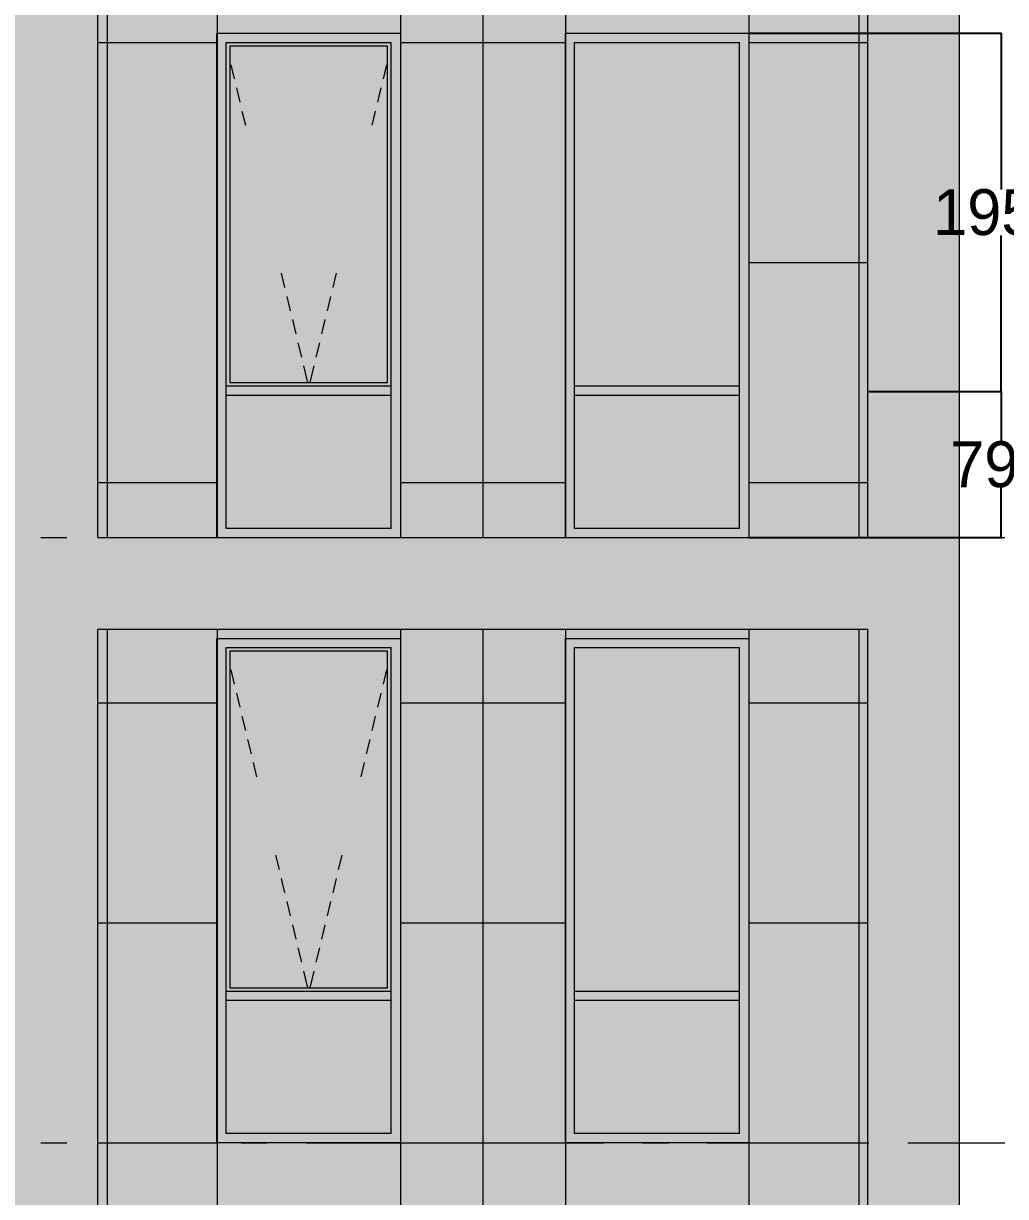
# Model space of a CAD drawing. Header units: millimetres. Extents: x 1499747 to 4230374, y -28481 to 441852.
# Drawn here: x 4040387 to 4045743, y 380335 to 386732 of the extents above; entities that cross this region are included whole.
import ezdxf

# ---------------------------------------------------------------- set-up
doc = ezdxf.new("R2010")
doc.units = ezdxf.units.MM
doc.header["$MEASUREMENT"] = 0
doc.layers.add('FTP Cable', color=130, linetype='Continuous', lineweight=30)
doc.layers.add('Чертеж и Рисунок', color=7, linetype='Continuous')
doc.dimstyles.get("Standard").update_dxf_attribs({"dimtxt": 0.18, "dimasz": 0.18, "dimexe": 0.18, "dimexo": 0.0625, "dimgap": 0.09, "dimtad": 0, "dimtih": 1, "dimtoh": 1, "dimdec": 4, "dimzin": 0, "dimdsep": 46, "dimtxsty": 'Standard', "dimcen": 0.09, "dimadec": 0, "dimazin": 0, "dimtfac": 1, "dimtdec": 4, "dimtofl": 0, "dimtmove": 0, "dimatfit": 3, "dimfxl": 1, "dimtolj": 1, "dimtzin": 0, "dimarcsym": 0})

# ---------------------------------------------------------------- blocks, each defined once
blk = doc.blocks.new('*D1142')
at = {"layer": 'Defpoints', "color": 0, "lineweight": 30, "transparency": 16777216}
for p in [(4044341.658234594, 386678.3911691884), (4045719.545991722, 386678.3911691884), (4044997.459236511, 384724.8244833526)]:
    blk.add_point(p, dxfattribs=at)
at = {"layer": 'FTP Cable', "color": 0, "lineweight": -2, "transparency": 16777216}
for p, q in [((4044341.720734594, 386678.3911691884), (4045719.725991722, 386678.3911691884)), ((4045719.545991722, 386678.2111691884), (4045719.545991722, 385826.6978262705)), ((4045719.545991722, 384725.0044833526), (4045719.545991722, 385576.5178262705)), ((4044997.521736511, 384724.8244833526), (4045719.725991722, 384724.8244833526))]:
    blk.add_line(p, q, dxfattribs=at)
at = {"layer": 'FTP Cable', "color": 0, "lineweight": 30, "transparency": 16777216}
for points in [[(4045719.515991722, 386678.2111691884), (4045719.575991721, 386678.2111691884), (4045719.545991722, 386678.3911691884)], [(4045719.515991722, 384725.0044833526), (4045719.575991721, 384725.0044833526), (4045719.545991722, 384724.8244833526)]]:
    blk.add_solid(points, dxfattribs=at)
at = {"layer": 'FTP Cable', "color": 0, "lineweight": 25, "transparency": 16777216, "insert": (4045719.545991721, 385701.6078262693), "char_height": 250, "attachment_point": 5}
blk.add_mtext('\\A1;1954', dxfattribs=at)
blk = doc.blocks.new('*D1144')
at = {"layer": 'Defpoints', "color": 0, "lineweight": 30, "transparency": 16777216}
for p in [(4044997.459236511, 384724.8244833526), (4044341.8582349, 383928.3869677995), (4045719.545991722, 383928.3869677995)]:
    blk.add_point(p, dxfattribs=at)
at = {"layer": 'FTP Cable', "color": 0, "lineweight": -2, "transparency": 16777216}
for p, q in [((4044997.521736511, 384724.8244833526), (4045719.725991722, 384724.8244833526)), ((4045719.545991722, 384724.6444833526), (4045719.545991722, 384451.6957255761)), ((4045719.545991722, 383928.5669677994), (4045719.545991722, 384201.515725576)), ((4044341.9207349, 383928.3869677995), (4045719.725991722, 383928.3869677995))]:
    blk.add_line(p, q, dxfattribs=at)
at = {"layer": 'FTP Cable', "color": 0, "lineweight": 30, "transparency": 16777216}
for points in [[(4045719.515991722, 384724.6444833526), (4045719.575991721, 384724.6444833526), (4045719.545991722, 384724.8244833526)], [(4045719.515991722, 383928.5669677994), (4045719.575991721, 383928.5669677994), (4045719.545991722, 383928.3869677995)]]:
    blk.add_solid(points, dxfattribs=at)
at = {"layer": 'FTP Cable', "color": 0, "lineweight": 25, "transparency": 16777216, "insert": (4045719.545991721, 384326.6057255749), "char_height": 250, "attachment_point": 5}
blk.add_mtext('\\A1;796', dxfattribs=at)

msp = doc.modelspace()

# ---------------------------------------------------------------- hatches: boundary and pattern name
at = {"layer": 'Чертеж и Рисунок', "linetype": 'Continuous', "lineweight": 0, "true_color": 0xbc9a89}
for points in [[(4045491.959991996, 373528.3710789105), (4045491.959991996, 400428.4121761327), (4044991.959228107, 400428.4121761327), (4044991.959228107, 373528.3710789105)], [(4040791.652810981, 399928.4114122438), (4040291.652047093, 399928.4114122438), (4040291.652047093, 374028.3718427994), (4040791.652810981, 374028.3718427994)], [(4040791.652810981, 383928.3869677993), (4040791.652810981, 383428.3862039105), (4044991.959228107, 383428.3862039105), (4044991.959228107, 383928.3869677993)]]:
    msp.add_hatch(color=33, dxfattribs=at).paths.add_polyline_path(points)
at = {"layer": 'Чертеж и Рисунок', "linetype": 'Continuous', "lineweight": 0, "true_color": 0xffffff}
h = msp.add_hatch(color=7, dxfattribs=at)
h.paths.add_polyline_path([(4040791.652810981, 383928.3869677993), (4041442.053829682, 383928.3869677993), (4041442.053829682, 386678.3912228325), (4042442.055351499, 386678.3912228325), (4042442.055351499, 383928.3869677993), (4043341.856755401, 383928.3869677993), (4043341.856755401, 386678.3912228325), (4044341.858277217, 386678.3912228325), (4044341.858277217, 383928.3869677993), (4044991.959263274, 383928.3869677993), (4044991.959263274, 393328.4013289105), (4040791.652810981, 393328.4013289105)])
h.paths.add_polyline_path([(4042442.055351499, 390528.3970958363), (4041442.053829682, 390528.3970958363), (4041442.053829682, 393278.4012107982), (4042442.055351499, 393278.4012107982)], flags=0)
h.paths.add_polyline_path([(4041442.053829682, 387228.3919617822), (4041442.053829682, 389978.3962168154), (4042442.055351499, 389978.3962168154), (4042442.055351499, 387228.3919617822)], flags=0)
h.paths.add_polyline_path([(4043341.856755401, 393278.4012107982), (4044341.858277217, 393278.4012107982), (4044341.858277217, 390528.3970958363), (4043341.856755401, 390528.3970958363)], flags=0)
h.paths.add_polyline_path([(4043341.856755401, 389978.3962168154), (4044341.858277217, 389978.3962168154), (4044341.858277217, 387228.3919617822), (4043341.856755401, 387228.3919617822)], flags=0)
at = {"layer": 'Чертеж и Рисунок', "linetype": 'Continuous', "lineweight": 0, "true_color": 0x2e2e2e}
for points in [[(4041442.053804648, 386328.390634466), (4041492.053881037, 386328.390634466), (4041492.053881037, 386628.3910927994), (4041442.053804648, 386678.3911691883)], [(4041942.054568538, 386678.3911691883), (4041442.053804648, 386678.3911691883), (4041492.053881037, 386628.3910927994), (4041942.054568538, 386628.3910927994)], [(4041942.054568538, 386678.3911691883), (4041942.054568538, 386628.3910927994), (4042392.055256037, 386628.3910927994), (4042442.055332426, 386678.3911691883)], [(4042442.055332426, 386328.390634466), (4042442.055332426, 386678.3911691883), (4042392.055256037, 386628.3910927994), (4042392.055256037, 386328.390634466)], [(4043341.85670712, 386328.390634466), (4043391.856783509, 386328.390634466), (4043391.856783509, 386628.3910927994), (4043341.85670712, 386678.3911691883)], [(4043841.85747101, 386678.3911691883), (4043341.85670712, 386678.3911691883), (4043391.856783509, 386628.3910927994), (4043841.85747101, 386628.3910927994)], [(4043841.85747101, 386678.3911691883), (4043841.85747101, 386628.3910927994), (4044291.858158509, 386628.3910927994), (4044341.858234898, 386678.3911691883)], [(4044341.858234898, 386328.390634466), (4044341.858234898, 386678.3911691883), (4044291.858158509, 386628.3910927994), (4044291.858158509, 386328.390634466)], [(4041442.053804648, 384928.3884955772), (4041492.053881037, 384928.3884955772), (4041492.053881037, 386328.390634466), (4041442.053804648, 386328.390634466)], [(4042442.055332426, 384928.3884955772), (4042442.055332426, 386328.390634466), (4042392.055256037, 386328.390634466), (4042392.055256037, 384928.3884955772)], [(4043341.85670712, 384928.3884955772), (4043391.856783509, 384928.3884955772), (4043391.856783509, 386328.390634466), (4043341.85670712, 386328.390634466)], [(4044341.858234898, 384928.3884955772), (4044341.858234898, 386328.390634466), (4044291.858158509, 386328.390634466), (4044291.858158509, 384928.3884955772)], [(4041442.053804648, 384728.3881900216), (4041492.053881037, 384728.3881900216), (4041492.053881037, 384928.3884955772), (4041442.053804648, 384928.3884955772)], [(4042442.055332426, 384728.3881900216), (4042442.055332426, 384928.3884955772), (4042392.055256037, 384928.3884955772), (4042392.055256037, 384728.3881900216)], [(4043341.85670712, 384728.3881900216), (4043391.856783509, 384728.3881900216), (4043391.856783509, 384928.3884955772), (4043341.85670712, 384928.3884955772)], [(4044341.858234898, 384728.3881900216), (4044341.858234898, 384928.3884955772), (4044291.858158509, 384928.3884955772), (4044291.858158509, 384728.3881900216)], [(4041442.053804648, 384728.3881900216), (4041442.053804648, 383928.3869677993), (4041492.053881037, 383978.3870441882), (4041492.053881037, 384728.3881900216)], [(4041492.053881037, 384703.3881518272), (4041942.054568538, 384703.3881518272), (4041942.054568538, 384753.388228216), (4041492.053881037, 384753.388228216)], [(4041942.054568538, 384753.388228216), (4041942.054568538, 384703.3881518272), (4042392.055256037, 384703.3881518272), (4042392.055256037, 384753.388228216)], [(4042442.055332426, 384728.3881900216), (4042392.055256037, 384728.3881900216), (4042392.055256037, 383978.3870441882), (4042442.055332426, 383928.3869677993)], [(4043341.85670712, 384728.3881900216), (4043341.85670712, 383928.3869677993), (4043391.856783509, 383978.3870441882), (4043391.856783509, 384728.3881900216)], [(4043391.856783509, 384703.3881518272), (4043841.85747101, 384703.3881518272), (4043841.85747101, 384753.388228216), (4043391.856783509, 384753.388228216)], [(4043841.85747101, 384753.388228216), (4043841.85747101, 384703.3881518272), (4044291.858158509, 384703.3881518272), (4044291.858158509, 384753.388228216)], [(4044341.858234898, 384728.3881900216), (4044291.858158509, 384728.3881900216), (4044291.858158509, 383978.3870441882), (4044341.858234898, 383928.3869677993)], [(4041492.053881037, 383978.3870441882), (4041442.053804648, 383928.3869677993), (4041942.054568538, 383928.3869677993), (4041942.054568538, 383978.3870441882)], [(4041942.054568538, 383928.3869677993), (4042442.055332426, 383928.3869677993), (4042392.055256037, 383978.3870441882), (4041942.054568538, 383978.3870441882)], [(4043841.85747101, 383928.3869677993), (4043841.85747101, 383978.3870441882), (4043391.856783509, 383978.3870441882), (4043341.85670712, 383928.3869677993)], [(4043841.85747101, 383928.3869677993), (4044341.858234898, 383928.3869677993), (4044291.858158509, 383978.3870441882), (4043841.85747101, 383978.3870441882)], [(4041442.053804648, 383028.3855927993), (4041492.053881037, 383028.3855927993), (4041492.053881037, 383328.3860511327), (4041442.053804648, 383378.3861275216)], [(4041942.054568538, 383378.3861275216), (4041442.053804648, 383378.3861275216), (4041492.053881037, 383328.3860511327), (4041942.054568538, 383328.3860511327)], [(4041942.054568538, 383378.3861275216), (4041942.054568538, 383328.3860511327), (4042392.055256037, 383328.3860511327), (4042442.055332426, 383378.3861275216)], [(4042442.055332426, 383028.3855927993), (4042442.055332426, 383378.3861275216), (4042392.055256037, 383328.3860511327), (4042392.055256037, 383028.3855927993)], [(4043341.85670712, 383028.3855927993), (4043391.856783509, 383028.3855927993), (4043391.856783509, 383328.3860511327), (4043341.85670712, 383378.3861275216)], [(4043841.85747101, 383378.3861275216), (4043341.85670712, 383378.3861275216), (4043391.856783509, 383328.3860511327), (4043841.85747101, 383328.3860511327)], [(4043841.85747101, 383378.3861275216), (4043841.85747101, 383328.3860511327), (4044291.858158509, 383328.3860511327), (4044341.858234898, 383378.3861275216)], [(4044341.858234898, 383028.3855927993), (4044341.858234898, 383378.3861275216), (4044291.858158509, 383328.3860511327), (4044291.858158509, 383028.3855927993)], [(4041442.053804648, 381628.3834539105), (4041492.053881037, 381628.3834539105), (4041492.053881037, 383028.3855927993), (4041442.053804648, 383028.3855927993)], [(4042442.055332426, 381628.3834539105), (4042442.055332426, 383028.3855927993), (4042392.055256037, 383028.3855927993), (4042392.055256037, 381628.3834539105)], [(4043341.85670712, 381628.3834539105), (4043391.856783509, 381628.3834539105), (4043391.856783509, 383028.3855927993), (4043341.85670712, 383028.3855927993)], [(4044341.858234898, 381628.3834539105), (4044341.858234898, 383028.3855927993), (4044291.858158509, 383028.3855927993), (4044291.858158509, 381628.3834539105)], [(4041442.053804648, 381428.3831483549), (4041492.053881037, 381428.3831483549), (4041492.053881037, 381628.3834539105), (4041442.053804648, 381628.3834539105)], [(4042442.055332426, 381428.3831483549), (4042442.055332426, 381628.3834539105), (4042392.055256037, 381628.3834539105), (4042392.055256037, 381428.3831483549)], [(4043341.85670712, 381428.3831483549), (4043391.856783509, 381428.3831483549), (4043391.856783509, 381628.3834539105), (4043341.85670712, 381628.3834539105)], [(4044341.858234898, 381428.3831483549), (4044341.858234898, 381628.3834539105), (4044291.858158509, 381628.3834539105), (4044291.858158509, 381428.3831483549)], [(4041492.053881037, 381403.3831101605), (4041942.054568538, 381403.3831101605), (4041942.054568538, 381453.3831865494), (4041492.053881037, 381453.3831865494)], [(4041942.054568538, 381453.3831865494), (4041942.054568538, 381403.3831101605), (4042392.055256037, 381403.3831101605), (4042392.055256037, 381453.3831865494)], [(4043391.856783509, 381403.3831101605), (4043841.85747101, 381403.3831101605), (4043841.85747101, 381453.3831865494), (4043391.856783509, 381453.3831865494)], [(4043841.85747101, 381453.3831865494), (4043841.85747101, 381403.3831101605), (4044291.858158509, 381403.3831101605), (4044291.858158509, 381453.3831865494)], [(4041442.053804648, 381428.3831483549), (4041442.053804648, 380628.3819261327), (4041492.053881037, 380678.3820025216), (4041492.053881037, 381428.3831483549)], [(4042442.055332426, 381428.3831483549), (4042392.055256037, 381428.3831483549), (4042392.055256037, 380678.3820025216), (4042442.055332426, 380628.3819261327)], [(4043341.85670712, 381428.3831483549), (4043341.85670712, 380628.3819261327), (4043391.856783509, 380678.3820025216), (4043391.856783509, 381428.3831483549)], [(4044341.858234898, 381428.3831483549), (4044291.858158509, 381428.3831483549), (4044291.858158509, 380678.3820025216), (4044341.858234898, 380628.3819261327)], [(4041492.053881037, 380678.3820025216), (4041442.053804648, 380628.3819261327), (4041942.054568538, 380628.3819261327), (4041942.054568538, 380678.3820025216)], [(4041942.054568538, 380628.3819261327), (4042442.055332426, 380628.3819261327), (4042392.055256037, 380678.3820025216), (4041942.054568538, 380678.3820025216)], [(4043841.85747101, 380628.3819261327), (4043841.85747101, 380678.3820025216), (4043391.856783509, 380678.3820025216), (4043341.85670712, 380628.3819261327)], [(4043841.85747101, 380628.3819261327), (4044341.858234898, 380628.3819261327), (4044291.858158509, 380678.3820025216), (4043841.85747101, 380678.3820025216)]]:
    msp.add_hatch(color=250, dxfattribs=at).paths.add_polyline_path(points)
at = {"layer": 'Чертеж и Рисунок', "linetype": 'Continuous', "lineweight": 0, "true_color": 0xf7fdff}
for points in [[(4041492.053881037, 384753.388228216), (4041512.053911593, 384773.3882587716), (4041512.053911593, 386608.3910622438), (4041492.053881037, 386628.3910927994)], [(4042392.055256037, 386628.3910927994), (4041492.053881037, 386628.3910927994), (4041512.053911593, 386608.3910622438), (4042372.055225482, 386608.3910622438)], [(4042392.055256037, 384753.388228216), (4042392.055256037, 386628.3910927994), (4042372.055225482, 386608.3910622438), (4042372.055225482, 384773.3882587716)], [(4042392.055256037, 384753.388228216), (4042372.055225482, 384773.3882587716), (4041512.053911593, 384773.3882587716), (4041492.053881037, 384753.388228216)], [(4041492.053881037, 381453.3831865494), (4041512.053911593, 381473.3832171049), (4041512.053911593, 383308.3860205771), (4041492.053881037, 383328.3860511327)], [(4042392.055256037, 383328.3860511327), (4041492.053881037, 383328.3860511327), (4041512.053911593, 383308.3860205771), (4042372.055225482, 383308.3860205771)], [(4042392.055256037, 381453.3831865494), (4042392.055256037, 383328.3860511327), (4042372.055225482, 383308.3860205771), (4042372.055225482, 381473.3832171049)], [(4042392.055256037, 381453.3831865494), (4042372.055225482, 381473.3832171049), (4041512.053911593, 381473.3832171049), (4041492.053881037, 381453.3831865494)]]:
    msp.add_hatch(color=7, dxfattribs=at).paths.add_polyline_path(points)
at = {"layer": 'Чертеж и Рисунок', "linetype": 'Continuous', "lineweight": 0, "true_color": 0x84adf9}
for points in [[(4043391.856783509, 384753.388228216), (4044291.858158509, 384753.388228216), (4044291.858158509, 384928.3884955772), (4044291.858158509, 386328.390634466), (4044291.858158509, 386628.3910927994), (4043391.856783509, 386628.3910927994)], [(4041512.053911593, 384773.3882587716), (4042372.055225482, 384773.3882587716), (4042372.055225482, 386608.3910622438), (4041512.053911593, 386608.3910622438)], [(4041492.053881037, 384703.3881518272), (4041492.053881037, 383978.3870441882), (4042392.055256037, 383978.3870441882), (4042392.055256037, 384703.3881518272)], [(4044291.858158509, 384703.3881518272), (4043391.856783509, 384703.3881518272), (4043391.856783509, 383978.3870441882), (4044291.858158509, 383978.3870441882)], [(4041512.053911593, 381473.3832171049), (4042372.055225482, 381473.3832171049), (4042372.055225482, 383308.3860205771), (4041512.053911593, 383308.3860205771)], [(4043391.856783509, 381453.3831865494), (4044291.858158509, 381453.3831865494), (4044291.858158509, 381628.3834539105), (4044291.858158509, 383028.3855927993), (4044291.858158509, 383328.3860511327), (4043391.856783509, 383328.3860511327)], [(4041492.053881037, 380678.3820025216), (4042392.055256037, 380678.3820025216), (4042392.055256037, 381403.3831101605), (4041492.053881037, 381403.3831101605)], [(4043391.856783509, 381403.3831101605), (4043391.856783509, 380678.3820025216), (4044291.858158509, 380678.3820025216), (4044291.858158509, 381403.3831101605)]]:
    msp.add_hatch(color=161, dxfattribs=at).paths.add_polyline_path(points)
at = {"layer": 'Чертеж и Рисунок', "linetype": 'Continuous', "lineweight": 0, "true_color": 0xffffff}
h = msp.add_hatch(color=7, dxfattribs=at)
h.paths.add_polyline_path([(4040791.652810981, 383428.3862039105), (4040791.652810981, 377328.376884466), (4041442.053779018, 377328.376884466), (4041442.053779018, 380078.3810664833), (4042442.055341069, 380078.3810664833), (4042442.055341069, 377328.376884466), (4043341.856709206, 377328.376884466), (4043341.856709206, 380078.3810664833), (4044341.858271257, 380078.3810664833), (4044341.858271257, 377328.376884466), (4044991.959187278, 377328.376884466), (4044991.959187278, 383428.3862039105)])
h.paths.add_polyline_path([(4042442.055341069, 380628.3819574252), (4041442.053779018, 380628.3819574252), (4041442.053779018, 383378.3861394426), (4042442.055341069, 383378.3861394426)], flags=0)
h.paths.add_polyline_path([(4043341.856709206, 380628.3819574252), (4043341.856709206, 383378.3861394426), (4044341.858271257, 383378.3861394426), (4044341.858271257, 380628.3819574252)], flags=0)

# ---------------------------------------------------------------- linework, layer by layer
at = {"layer": 'Чертеж и Рисунок', "color": 7, "linetype": 'Continuous', "lineweight": 5}
for points in [[(4045491.959991996, 373528.3710789105), (4045491.959991996, 400428.4121761327)], [(4040791.652810981, 383928.3869677993), (4040791.652810981, 393328.4013289105)], [(4044991.959228107, 383928.3869677993), (4044991.959228107, 393328.4013289105)], [(4041442.053804648, 383928.3869677993), (4041442.053804648, 386678.3911691883)], [(4041442.053804648, 386678.3911691883), (4042442.055332426, 386678.3911691883)], [(4041492.053881037, 386328.390634466), (4041492.053881037, 386628.3910927994)], [(4041492.053881037, 386628.3910927994), (4041942.054568538, 386628.3910927994)], [(4041942.054568538, 386628.3910927994), (4042392.055256037, 386628.3910927994)], [(4042392.055256037, 386328.390634466), (4042392.055256037, 386628.3910927994)], [(4043341.85670712, 383928.3869677993), (4043341.85670712, 386678.3911691883)], [(4043341.85670712, 386678.3911691883), (4044341.858234898, 386678.3911691883)], [(4043391.856783509, 386328.390634466), (4043391.856783509, 386628.3910927994)], [(4043391.856783509, 386628.3910927994), (4043841.85747101, 386628.3910927994)], [(4043841.85747101, 386628.3910927994), (4044291.858158509, 386628.3910927994)], [(4044291.858158509, 386328.390634466), (4044291.858158509, 386628.3910927994)], [(4044341.858234898, 386678.3911691883), (4044341.858234898, 383928.3869677993)], [(4041512.053911593, 386608.3910622438), (4041512.053911593, 384773.3882587716)], [(4042372.055225482, 386608.3910622438), (4041512.053911593, 386608.3910622438)], [(4042372.055225482, 384773.3882587716), (4042372.055225482, 386608.3910622438)], [(4041492.053881037, 384928.3884955772), (4041492.053881037, 386328.390634466)], [(4042392.055256037, 384928.3884955772), (4042392.055256037, 386328.390634466)], [(4043391.856783509, 384928.3884955772), (4043391.856783509, 386328.390634466)], [(4044291.858158509, 384928.3884955772), (4044291.858158509, 386328.390634466)], [(4041492.053881037, 384753.388228216), (4041492.053881037, 384928.3884955772)], [(4042392.055256037, 384753.388228216), (4042392.055256037, 384928.3884955772)], [(4043391.856783509, 384753.388228216), (4043391.856783509, 384928.3884955772)], [(4044291.858158509, 384753.388228216), (4044291.858158509, 384928.3884955772)], [(4041512.053911593, 384773.3882587716), (4042372.055225482, 384773.3882587716)], [(4041492.053881037, 384728.3881900216), (4041492.053881037, 384753.388228216)], [(4041942.054568538, 384753.388228216), (4041492.053881037, 384753.388228216)], [(4041492.053881037, 384703.3881518272), (4041492.053881037, 384728.3881900216)], [(4042392.055256037, 384753.388228216), (4041942.054568538, 384753.388228216)], [(4042392.055256037, 384728.3881900216), (4042392.055256037, 384753.388228216)], [(4042392.055256037, 384703.3881518272), (4042392.055256037, 384728.3881900216)], [(4043391.856783509, 384728.3881900216), (4043391.856783509, 384753.388228216)], [(4043841.85747101, 384753.388228216), (4043391.856783509, 384753.388228216)], [(4043391.856783509, 384703.3881518272), (4043391.856783509, 384728.3881900216)], [(4044291.858158509, 384753.388228216), (4043841.85747101, 384753.388228216)], [(4044291.858158509, 384728.3881900216), (4044291.858158509, 384753.388228216)], [(4044291.858158509, 384703.3881518272), (4044291.858158509, 384728.3881900216)], [(4041492.053881037, 383978.3870441882), (4041492.053881037, 384703.3881518272)], [(4041942.054568538, 384703.3881518272), (4041492.053881037, 384703.3881518272)], [(4042392.055256037, 384703.3881518272), (4041942.054568538, 384703.3881518272)], [(4042392.055256037, 383978.3870441882), (4042392.055256037, 384703.3881518272)], [(4043391.856783509, 383978.3870441882), (4043391.856783509, 384703.3881518272)], [(4043841.85747101, 384703.3881518272), (4043391.856783509, 384703.3881518272)], [(4044291.858158509, 384703.3881518272), (4043841.85747101, 384703.3881518272)], [(4044291.858158509, 383978.3870441882), (4044291.858158509, 384703.3881518272)], [(4041942.054568538, 383978.3870441882), (4041492.053881037, 383978.3870441882)], [(4042392.055256037, 383978.3870441882), (4041942.054568538, 383978.3870441882)], [(4043841.85747101, 383978.3870441882), (4043391.856783509, 383978.3870441882)], [(4044291.858158509, 383978.3870441882), (4043841.85747101, 383978.3870441882)], [(4040791.652810981, 383928.3869677993), (4044991.959228107, 383928.3869677993)], [(4040791.652810981, 377328.376884466), (4040791.652810981, 383428.3862039105)], [(4040791.652810981, 383428.3862039105), (4044991.959228107, 383428.3862039105)], [(4041442.053804648, 380628.3819261327), (4041442.053804648, 383378.3861275216)], [(4041442.053804648, 383378.3861275216), (4042442.055332426, 383378.3861275216)], [(4043341.85670712, 380628.3819261327), (4043341.85670712, 383378.3861275216)], [(4043341.85670712, 383378.3861275216), (4044341.858234898, 383378.3861275216)], [(4044341.858234898, 383378.3861275216), (4044341.858234898, 380628.3819261327)], [(4044991.959228107, 377328.376884466), (4044991.959228107, 383428.3862039105)], [(4041492.053881037, 383028.3855927993), (4041492.053881037, 383328.3860511327)], [(4041492.053881037, 383328.3860511327), (4041942.054568538, 383328.3860511327)], [(4041512.053911593, 383308.3860205771), (4041512.053911593, 381473.3832171049)], [(4042372.055225482, 383308.3860205771), (4041512.053911593, 383308.3860205771)], [(4041942.054568538, 383328.3860511327), (4042392.055256037, 383328.3860511327)], [(4042372.055225482, 381473.3832171049), (4042372.055225482, 383308.3860205771)], [(4042392.055256037, 383028.3855927993), (4042392.055256037, 383328.3860511327)], [(4043391.856783509, 383028.3855927993), (4043391.856783509, 383328.3860511327)], [(4043391.856783509, 383328.3860511327), (4043841.85747101, 383328.3860511327)], [(4043841.85747101, 383328.3860511327), (4044291.858158509, 383328.3860511327)], [(4044291.858158509, 383028.3855927993), (4044291.858158509, 383328.3860511327)], [(4041492.053881037, 381628.3834539105), (4041492.053881037, 383028.3855927993)], [(4042392.055256037, 381628.3834539105), (4042392.055256037, 383028.3855927993)], [(4043391.856783509, 381628.3834539105), (4043391.856783509, 383028.3855927993)], [(4044291.858158509, 381628.3834539105), (4044291.858158509, 383028.3855927993)], [(4041492.053881037, 381453.3831865494), (4041492.053881037, 381628.3834539105)], [(4042392.055256037, 381453.3831865494), (4042392.055256037, 381628.3834539105)], [(4043391.856783509, 381453.3831865494), (4043391.856783509, 381628.3834539105)], [(4044291.858158509, 381453.3831865494), (4044291.858158509, 381628.3834539105)], [(4041492.053881037, 381428.3831483549), (4041492.053881037, 381453.3831865494)], [(4041942.054568538, 381453.3831865494), (4041492.053881037, 381453.3831865494)], [(4041512.053911593, 381473.3832171049), (4042372.055225482, 381473.3832171049)], [(4042392.055256037, 381453.3831865494), (4041942.054568538, 381453.3831865494)], [(4042392.055256037, 381428.3831483549), (4042392.055256037, 381453.3831865494)], [(4043391.856783509, 381428.3831483549), (4043391.856783509, 381453.3831865494)], [(4043841.85747101, 381453.3831865494), (4043391.856783509, 381453.3831865494)], [(4044291.858158509, 381453.3831865494), (4043841.85747101, 381453.3831865494)], [(4044291.858158509, 381428.3831483549), (4044291.858158509, 381453.3831865494)], [(4041492.053881037, 381403.3831101605), (4041492.053881037, 381428.3831483549)], [(4041492.053881037, 380678.3820025216), (4041492.053881037, 381403.3831101605)], [(4041942.054568538, 381403.3831101605), (4041492.053881037, 381403.3831101605)], [(4042392.055256037, 381403.3831101605), (4041942.054568538, 381403.3831101605)], [(4042392.055256037, 381403.3831101605), (4042392.055256037, 381428.3831483549)], [(4042392.055256037, 380678.3820025216), (4042392.055256037, 381403.3831101605)], [(4043391.856783509, 381403.3831101605), (4043391.856783509, 381428.3831483549)], [(4043391.856783509, 380678.3820025216), (4043391.856783509, 381403.3831101605)], [(4043841.85747101, 381403.3831101605), (4043391.856783509, 381403.3831101605)], [(4044291.858158509, 381403.3831101605), (4043841.85747101, 381403.3831101605)], [(4044291.858158509, 381403.3831101605), (4044291.858158509, 381428.3831483549)], [(4044291.858158509, 380678.3820025216), (4044291.858158509, 381403.3831101605)], [(4042442.055332426, 380628.3819261327), (4041442.053804648, 380628.3819261327)], [(4041942.054568538, 380678.3820025216), (4041492.053881037, 380678.3820025216)], [(4042392.055256037, 380678.3820025216), (4041942.054568538, 380678.3820025216)], [(4044341.858234898, 380628.3819261327), (4043341.85670712, 380628.3819261327)], [(4043841.85747101, 380678.3820025216), (4043391.856783509, 380678.3820025216)], [(4044291.858158509, 380678.3820025216), (4043841.85747101, 380678.3820025216)]]:
    msp.add_lwpolyline(points, dxfattribs=at)
at = {"layer": 'Чертеж и Рисунок', "color": 253, "linetype": 'Continuous', "lineweight": 5, "true_color": 0xaaaaaa}
for points in [[(4040842.652888898, 393328.4013289105), (4040842.652888898, 383928.3869677993)], [(4042891.956019773, 393328.4013289105), (4042891.956019773, 383928.3869677993)], [(4044942.259152176, 393328.4013289105), (4044942.259152176, 383928.3869677993)], [(4041442.653805565, 387228.392009466), (4041442.653805565, 386678.3911691883)], [(4042442.055332426, 387228.392009466), (4042442.055332426, 386678.3911691883)], [(4043342.256707732, 387228.392009466), (4043342.256707732, 386678.3911691883)], [(4044341.658234593, 387228.392009466), (4044341.658234593, 386678.3911691883)], [(4040791.652810981, 386628.1910924938), (4041442.053804648, 386628.1910924938)], [(4041442.653805565, 386678.3911691883), (4041442.653805565, 383928.3869677993)], [(4042442.055332426, 386678.3911691883), (4042442.055332426, 383928.3869677993)], [(4042442.055332426, 386628.1910924938), (4043341.756706968, 386628.1910924938)], [(4043342.256707732, 386678.3911691883), (4043342.256707732, 383928.3869677993)], [(4044341.658234593, 386678.3911691883), (4044341.658234593, 383928.3869677993)], [(4044341.658234593, 386628.1910924938), (4044341.858234898, 386628.1910924938)], [(4044341.858234898, 386628.1910924938), (4044991.959228107, 386628.1910924938)], [(4044341.858234898, 385428.1892591605), (4044991.959228107, 385428.1892591605)], [(4040791.652810981, 384228.1874258271), (4041442.053804648, 384228.1874258271)], [(4042442.055332426, 384228.1874258271), (4043341.756706968, 384228.1874258271)], [(4044341.658234593, 384228.1874258271), (4044341.858234898, 384228.1874258271)], [(4044341.858234898, 384228.1874258271), (4044991.959228107, 384228.1874258271)], [(4040842.652888898, 383428.3862039105), (4040842.652888898, 377328.376884466)], [(4041442.653805565, 383428.3862039105), (4041442.653805565, 383378.3861275216)], [(4041442.653805565, 383378.3861275216), (4041442.653805565, 380628.3819261327)], [(4042442.055332426, 383428.3862039105), (4042442.055332426, 383378.3861275216)], [(4042442.055332426, 383378.3861275216), (4042442.055332426, 380628.3819261327)], [(4042891.956019773, 383428.3862039105), (4042891.956019773, 377328.376884466)], [(4043342.256707732, 383428.3862039105), (4043342.256707732, 383378.3861275216)], [(4043342.256707732, 383378.3861275216), (4043342.256707732, 380628.3819261327)], [(4044341.658234593, 383428.3862039105), (4044341.658234593, 383378.3861275216)], [(4044341.658234593, 383378.3861275216), (4044341.658234593, 380628.3819261327)], [(4044942.259152176, 383428.3862039105), (4044942.259152176, 377328.376884466)], [(4040791.652810981, 383028.1855924938), (4041442.053804648, 383028.1855924938)], [(4042442.055332426, 383028.1855924938), (4043341.756706968, 383028.1855924938)], [(4044341.658234593, 383028.1855924938), (4044341.858234898, 383028.1855924938)], [(4044341.858234898, 383028.1855924938), (4044991.959228107, 383028.1855924938)], [(4040791.652810981, 381828.1837591605), (4041442.053804648, 381828.1837591605)], [(4042442.055332426, 381828.1837591605), (4043341.756706968, 381828.1837591605)], [(4044341.658234593, 381828.1837591605), (4044341.858234898, 381828.1837591605)], [(4044341.858234898, 381828.1837591605), (4044991.959228107, 381828.1837591605)], [(4040791.652810981, 380628.1819258271), (4041442.053804648, 380628.1819258271)], [(4041442.653805565, 380628.3819261327), (4041442.653805565, 380078.3810858549)], [(4042442.055332426, 380628.3819261327), (4042442.055332426, 380078.3810858549)], [(4042442.055332426, 380628.1819258271), (4043341.756706968, 380628.1819258271)], [(4043342.256707732, 380628.3819261327), (4043342.256707732, 380078.3810858549)], [(4044341.658234593, 380628.3819261327), (4044341.658234593, 380078.3810858549)], [(4044341.658234593, 380628.1819258271), (4044991.959228107, 380628.1819258271)]]:
    msp.add_lwpolyline(points, dxfattribs=at)
at = {"layer": 'Чертеж и Рисунок', "color": 23, "linetype": 'Continuous', "lineweight": 5, "true_color": 0xbf8080}
for points in [[(4041517.553919996, 386507.0909074799), (4041536.253948565, 386429.2907886188)], [(4042366.555217079, 386507.0909074799), (4042347.755188357, 386429.2907886188)], [(4041548.053966593, 386380.6907143688), (4041566.753995162, 386302.8905955077)], [(4042335.955170329, 386380.6907143688), (4042317.255141759, 386302.8905955077)], [(4041578.55401319, 386254.2905212577), (4041597.254041759, 386176.5904025494)], [(4042305.455123732, 386254.2905212577), (4042286.755095162, 386176.5904025494)], [(4041792.054339371, 385369.6891697855), (4041810.854368093, 385291.9890510772)], [(4042091.954797551, 385369.6891697855), (4042073.254768982, 385291.9890510772)], [(4041822.554385968, 385243.3889768271), (4041841.35441469, 385165.588857966)], [(4042061.454750954, 385243.3889768271), (4042042.654722231, 385165.588857966)], [(4041853.054432565, 385116.988783716), (4041871.854461287, 385039.1886648549)], [(4042030.954704357, 385116.988783716), (4042012.154675635, 385039.1886648549)], [(4041883.554479162, 384990.588590605), (4041902.354507884, 384912.8884718966)], [(4042000.45465776, 384990.588590605), (4041981.654629037, 384912.8884718966)], [(4041914.05452576, 384864.2883976466), (4041923.254539815, 384826.1883394382)], [(4041969.954611162, 384864.2883976466), (4041960.754597107, 384826.1883394382)], [(4041923.254539815, 384826.1883394382), (4041935.954559218, 384773.3882587716)], [(4041960.754597107, 384826.1883394382), (4041948.054577704, 384773.3882587716)], [(4041517.553919996, 383207.0858658132), (4041536.253948565, 383129.2857469522)], [(4042366.555217079, 383207.0858658132), (4042347.755188357, 383129.2857469522)], [(4041548.053966593, 383080.6856727022), (4041566.753995162, 383002.885553841)], [(4042335.955170329, 383080.6856727022), (4042317.255141759, 383002.885553841)], [(4041578.55401319, 382954.285479591), (4041597.254041759, 382876.5853608827)], [(4042305.455123732, 382954.285479591), (4042286.755095162, 382876.5853608827)], [(4041609.054059787, 382827.9852866327), (4041627.754088357, 382750.1851677716)], [(4042274.955077135, 382827.9852866327), (4042256.255048565, 382750.1851677716)], [(4041639.554106385, 382701.5850935216), (4041658.254134954, 382623.7849746605)], [(4042244.455030537, 382701.5850935216), (4042225.755001968, 382623.7849746605)], [(4041761.554292773, 382196.0843212299), (4041780.354321496, 382118.2842023688)], [(4042122.454844148, 382196.0843212299), (4042103.754815579, 382118.2842023688)], [(4041792.054339371, 382069.6841281188), (4041810.854368093, 381991.9840094105)], [(4042091.954797551, 382069.6841281188), (4042073.254768982, 381991.9840094105)], [(4041822.554385968, 381943.3839351605), (4041841.35441469, 381865.5838162993)], [(4042061.454750954, 381943.3839351605), (4042042.654722231, 381865.5838162993)], [(4041853.054432565, 381816.9837420493), (4041871.854461287, 381739.1836231882)], [(4042030.954704357, 381816.9837420493), (4042012.154675635, 381739.1836231882)], [(4041883.554479162, 381690.5835489383), (4041902.354507884, 381612.8834302299)], [(4042000.45465776, 381690.5835489383), (4041981.654629037, 381612.8834302299)], [(4041914.05452576, 381564.2833559799), (4041923.254539815, 381526.1832977716)], [(4041923.254539815, 381526.1832977716), (4041935.954559218, 381473.3832171049)], [(4041960.754597107, 381526.1832977716), (4041948.054577704, 381473.3832171049)], [(4041969.954611162, 381564.2833559799), (4041960.754597107, 381526.1832977716)]]:
    msp.add_lwpolyline(points, dxfattribs=at)
at = {"layer": 'Чертеж и Рисунок', "color": 1, "linetype": 'Continuous', "lineweight": 0}
for points in [[(4040481.852337676, 383928.3869677993), (4040622.952553246, 383928.3869677993)], [(4040834.652876676, 383928.3869677993), (4041363.853685176, 383928.3869677993)], [(4041575.454008454, 383928.3869677993), (4041716.654224176, 383928.3869677993)], [(4041928.254547454, 383928.3869677993), (4042457.455355954, 383928.3869677993)], [(4042669.155679384, 383928.3869677993), (4042810.255894954, 383928.3869677993)], [(4043021.856218232, 383928.3869677993), (4043551.057026732, 383928.3869677993)], [(4043762.757350163, 383928.3869677993), (4043903.857565732, 383928.3869677993)], [(4044115.457889009, 383928.3869677993), (4044644.658697509, 383928.3869677993)], [(4044856.35902094, 383928.3869677993), (4044997.459236509, 383928.3869677993)], [(4045209.15955994, 383928.3869677993), (4045738.260368288, 383928.3869677993)], [(4040481.852337676, 380628.3819261327), (4040622.952553246, 380628.3819261327)], [(4040834.652876676, 380628.3819261327), (4041363.853685176, 380628.3819261327)], [(4041575.454008454, 380628.3819261327), (4041716.654224176, 380628.3819261327)], [(4041928.254547454, 380628.3819261327), (4042457.455355954, 380628.3819261327)], [(4042669.155679384, 380628.3819261327), (4042810.255894954, 380628.3819261327)], [(4043021.856218232, 380628.3819261327), (4043551.057026732, 380628.3819261327)], [(4043762.757350163, 380628.3819261327), (4043903.857565732, 380628.3819261327)], [(4044115.457889009, 380628.3819261327), (4044644.658697509, 380628.3819261327)], [(4044856.35902094, 380628.3819261327), (4044997.459236509, 380628.3819261327)], [(4045209.15955994, 380628.3819261327), (4045738.260368288, 380628.3819261327)]]:
    msp.add_lwpolyline(points, dxfattribs=at)

# ---------------------------------------------------------------- dimensions: what is measured, and where the dimension line sits
at = {"layer": 'FTP Cable', "color": 18, "lineweight": 25, "true_color": 0x000000}
for base, p2, picture, middle in [((4045719.545991722, 386678.3911691884), (4044341.658234593, 386678.3911691883), '*D1142', (4045719.545991721, 385701.6078262693)), ((4045719.545991722, 383928.3869677995), (4044341.858234898, 383928.3869677993), '*D1144', (4045719.545991721, 384326.6057255749))]:
    dim = msp.add_linear_dim(base=base, p1=(4044997.459236509, 384724.8244833525), p2=p2, angle=90, dimstyle='Standard', override={"dimtxt": 250, "dimdec": 0, "dimlfac": 1, "dimrnd": 0}, dxfattribs=at)
    dim.commit()
    dim.dimension.update_dxf_attribs({"geometry": picture, "text_midpoint": middle})

doc.saveas('drawing.dxf')
